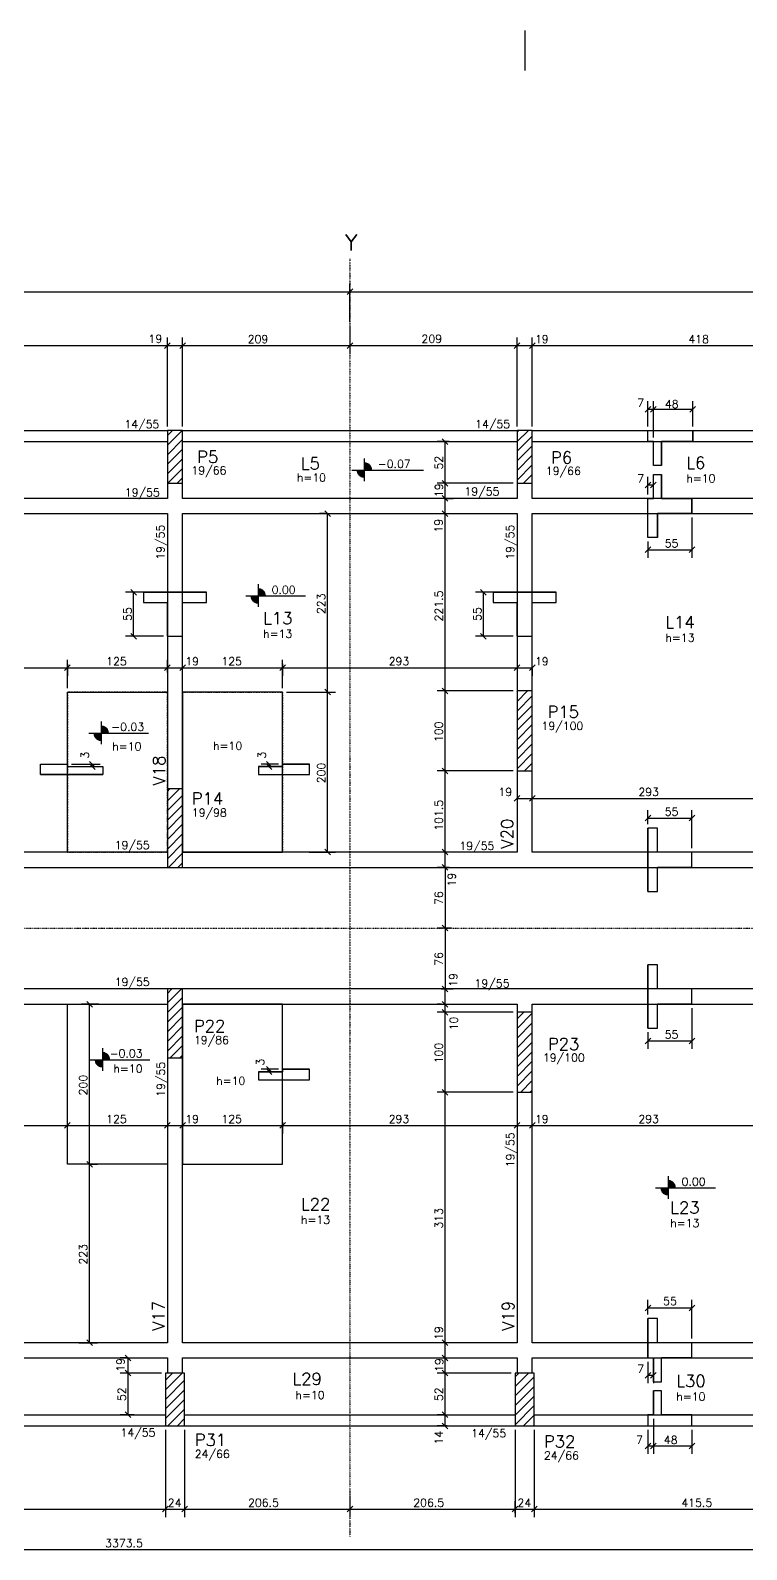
# Model space of a CAD drawing. Extents: x 1383 to 5399, y 2075 to 3983.
# Drawn here: x 3234 to 4129, y 2085 to 3983 of the extents above; entities that cross this region are included whole.
import ezdxf

# ---------------------------------------------------------------- set-up
doc = ezdxf.new("R2010")
doc.units = 0
doc.header["$MEASUREMENT"] = 0
doc.linetypes.add('ESTILO_TQS_0004', pattern=[2, 0.5, -0.4, 0.1, -0.4, 0.1, -0.5])
for name, color, linetype in [('2', 2, 'CONTINUOUS'), ('3', 3, 'CONTINUOUS'), ('4', 4, 'CONTINUOUS'), ('6', 6, 'CONTINUOUS'), ('7', 7, 'CONTINUOUS'), ('8', 8, 'CONTINUOUS'), ('9', 9, 'CONTINUOUS')]:
    doc.layers.add(name, color=color, linetype=linetype)
doc.styles.get("Standard").update_dxf_attribs({"font": 'ROMANS.SHX'})

msp = doc.modelspace()

# ---------------------------------------------------------------- linework, layer by layer
at = {"layer": '2', "linetype": 'Continuous'}
for p, q in [((3629.240966, 3653.006525), (3636.312034, 3660.077593)), ((3629.240966, 3653.006525), (3636.312034, 3660.077593)), ((3401.240966, 3585.746104), (3408.312034, 3592.817172)), ((3401.240966, 3585.746104), (3408.312034, 3592.817172)), ((3420.240966, 3585.746104), (3427.312034, 3592.817172)), ((3420.240966, 3585.746104), (3427.312034, 3592.817172)), ((3629.240966, 3585.746104), (3636.312034, 3592.817172)), ((3629.240966, 3585.746104), (3636.312034, 3592.817172)), ((3838.240966, 3585.746104), (3845.312034, 3592.817172)), ((3838.240966, 3585.746104), (3845.312034, 3592.817172)), ((3857.240966, 3585.746104), (3864.312034, 3592.817172)), ((3857.240966, 3585.746104), (3864.312034, 3592.817172)), ((4001.656317, 3506.056619), (4008.727385, 3513.127687)), ((4008.656317, 3506.056619), (4015.727385, 3513.127687)), ((4008.656317, 3506.056619), (4015.727385, 3513.127687)), ((4008.656317, 3506.056619), (4015.727385, 3513.127687)), ((4057.656317, 3506.056619), (4064.727385, 3513.127687)), ((3755.423839, 3465.650966), (3748.352771, 3472.722034)), ((3755.423839, 3413.650966), (3748.352771, 3420.722034)), ((3755.423839, 3413.650966), (3748.352771, 3420.722034)), ((4001.656317, 3411.638905), (4008.727385, 3418.709973)), ((4008.656317, 3411.638905), (4015.727385, 3418.709973)), ((3755.423839, 3394.650966), (3748.352771, 3401.722034)), ((3755.423839, 3394.650966), (3748.352771, 3401.722034)), ((3608.558255, 3375.650966), (3601.487187, 3382.722034)), ((3755.423839, 3375.650966), (3748.352771, 3382.722034)), ((3755.423839, 3375.650966), (3748.352771, 3382.722034)), ((4001.656317, 3330.535345), (4008.727385, 3337.606412)), ((4056.656317, 3330.535345), (4063.727385, 3337.606412)), ((3366.134486, 3277.414421), (3359.063419, 3284.485489)), ((3803.134486, 3277.414421), (3796.063419, 3284.485489)), ((3366.134486, 3222.414421), (3359.063419, 3229.485489)), ((3803.134486, 3222.414421), (3796.063419, 3229.485489)), ((3276.240966, 3183.093068), (3283.312034, 3190.164136)), ((3276.240966, 3183.093068), (3283.312034, 3190.164136)), ((3401.240966, 3183.093068), (3408.312034, 3190.164136)), ((3401.240966, 3183.093068), (3408.312034, 3190.164136)), ((3420.240966, 3183.093068), (3427.312034, 3190.164136)), ((3420.240966, 3183.093068), (3427.312034, 3190.164136)), ((3545.240966, 3183.093068), (3552.312034, 3190.164136)), ((3545.240966, 3183.093068), (3552.312034, 3190.164136)), ((3838.240966, 3183.093068), (3845.312034, 3190.164136)), ((3838.240966, 3183.093068), (3845.312034, 3190.164136)), ((3857.240966, 3183.093068), (3864.312034, 3190.164136)), ((3608.558255, 3152.650966), (3601.487187, 3159.722034)), ((3608.558255, 3152.650966), (3601.487187, 3159.722034)), ((3755.423839, 3154.150966), (3748.352771, 3161.222034)), ((3755.423839, 3154.150966), (3748.352771, 3161.222034)), ((3307.408172, 3069.537915), (3314.47924, 3062.466848)), ((3307.408172, 3066.537915), (3314.47924, 3059.466848)), ((3528.428968, 3069.537915), (3535.500036, 3062.466848)), ((3528.428968, 3066.537915), (3535.500036, 3059.466848)), ((3755.423839, 3054.150966), (3748.352771, 3061.222034)), ((3755.423839, 3054.150966), (3748.352771, 3061.222034)), ((3838.240966, 3019.806557), (3845.312034, 3026.877624)), ((3857.240966, 3019.806557), (3864.312034, 3026.877624)), ((3857.240966, 3019.806557), (3864.312034, 3026.877624)), ((4001.656317, 2995.185182), (4008.727385, 3002.25625)), ((4056.656317, 2995.185182), (4063.727385, 3002.25625)), ((3608.558255, 2952.650966), (3601.487187, 2959.722034)), ((3755.423839, 2952.650966), (3748.352771, 2959.722034)), ((3755.423839, 2952.650966), (3748.352771, 2959.722034)), ((3755.423839, 2933.650966), (3748.352771, 2940.722034)), ((3755.423839, 2933.650966), (3748.352771, 2940.722034)), ((3748.352771, 2940.722034), (3755.423839, 2933.650966)), ((3748.352771, 2864.722034), (3755.423839, 2857.650966)), ((3748.352771, 2864.722034), (3755.423839, 2857.650966)), ((3755.423839, 2781.650966), (3748.352771, 2788.722034)), ((3755.423839, 2781.650966), (3748.352771, 2788.722034)), ((3748.352771, 2788.722034), (3755.423839, 2781.650966)), ((3311.080379, 2762.650966), (3304.009312, 2769.722034)), ((3755.423839, 2762.650966), (3748.352771, 2769.722034)), ((3755.423839, 2762.650966), (3748.352771, 2769.722034)), ((3755.423839, 2752.650966), (3748.352771, 2759.722034)), ((3755.423839, 2752.650966), (3748.352771, 2759.722034)), ((4001.656317, 2716.710104), (4008.727385, 2723.781172)), ((4056.656317, 2716.710104), (4063.727385, 2723.781172)), ((3528.428968, 2688.330735), (3535.500036, 2681.259667)), ((3528.428968, 2685.330735), (3535.500036, 2678.259667)), ((3755.423839, 2652.650966), (3748.352771, 2659.722034)), ((3755.423839, 2652.650966), (3748.352771, 2659.722034)), ((3276.240966, 2611.10755), (3283.312034, 2618.178618)), ((3276.240966, 2611.10755), (3283.312034, 2618.178618)), ((3401.240966, 2611.10755), (3408.312034, 2618.178618)), ((3401.240966, 2611.10755), (3408.312034, 2618.178618)), ((3401.240966, 2611.10755), (3408.312034, 2618.178618)), ((3420.240966, 2611.10755), (3427.312034, 2618.178618)), ((3420.240966, 2611.10755), (3427.312034, 2618.178618)), ((3420.240966, 2611.10755), (3427.312034, 2618.178618)), ((3545.240966, 2611.10755), (3552.312034, 2618.178618)), ((3545.240966, 2611.10755), (3552.312034, 2618.178618)), ((3838.240966, 2611.10755), (3845.312034, 2618.178618)), ((3838.240966, 2611.10755), (3845.312034, 2618.178618)), ((3838.240966, 2611.10755), (3845.312034, 2618.178618)), ((3857.240966, 2611.10755), (3864.312034, 2618.178618)), ((3857.240966, 2611.10755), (3864.312034, 2618.178618)), ((3857.240966, 2611.10755), (3864.312034, 2618.178618)), ((3311.080379, 2562.650966), (3304.009312, 2569.722034)), ((3311.080379, 2562.650966), (3304.009312, 2569.722034)), ((4001.656317, 2383.150481), (4008.727385, 2390.221549)), ((4056.656317, 2383.150481), (4063.727385, 2390.221549)), ((3311.080379, 2339.650966), (3304.009312, 2346.722034)), ((3755.423839, 2339.650966), (3748.352771, 2346.722034)), ((3755.423839, 2339.650966), (3748.352771, 2346.722034)), ((3359.267784, 2320.650966), (3352.196716, 2327.722034)), ((3755.423839, 2320.650966), (3748.352771, 2327.722034)), ((3755.423839, 2320.650966), (3748.352771, 2327.722034)), ((3359.267784, 2301.650966), (3352.196716, 2308.722034)), ((3359.267784, 2301.650966), (3352.196716, 2308.722034)), ((3755.423839, 2301.650966), (3748.352771, 2308.722034)), ((3755.423839, 2301.650966), (3748.352771, 2308.722034)), ((4001.656317, 2298.857346), (4008.727385, 2305.928414)), ((4008.656317, 2298.857346), (4015.727385, 2305.928414)), ((3359.267784, 2249.650966), (3352.196716, 2256.722034)), ((3755.423839, 2249.650966), (3748.352771, 2256.722034)), ((3755.423839, 2249.650966), (3748.352771, 2256.722034)), ((3755.423839, 2235.650966), (3748.352771, 2242.722034)), ((4001.656317, 2210.655742), (4008.727385, 2217.72681)), ((4008.656317, 2210.655742), (4015.727385, 2217.72681)), ((4008.656317, 2210.655742), (4015.727385, 2217.72681)), ((4056.656317, 2210.655742), (4063.727385, 2217.72681)), ((3398.740966, 2131.599585), (3405.812034, 2138.670652)), ((3398.740966, 2131.599585), (3405.812034, 2138.670652)), ((3422.740966, 2131.599585), (3429.812034, 2138.670652)), ((3629.240966, 2131.599585), (3636.312034, 2138.670652)), ((3629.240966, 2131.599585), (3636.312034, 2138.670652)), ((3835.740966, 2131.599585), (3842.812034, 2138.670652)), ((3859.740966, 2131.599585), (3866.812034, 2138.670652)), ((3859.740966, 2131.599585), (3866.812034, 2138.670652))]:
    msp.add_line(p, q, dxfattribs=at)
at = {"layer": '3', "linetype": 'Continuous'}
for p, q in [((3851.507723, 3983.090475), (3851.507723, 3933.090975)), ((2986.7765, 3483.1865), (3404.7765, 3483.1865)), ((3404.7765, 3464.880576), (3423.082424, 3483.1865)), ((3404.7765, 3476.901392), (3411.061608, 3483.1865)), ((3423.7765, 3483.1865), (3841.7765, 3483.1865)), ((3841.7765, 3469.131226), (3855.831774, 3483.1865)), ((3841.7765, 3481.152042), (3843.810958, 3483.1865)), ((3841.7765, 3457.110411), (3860.7765, 3476.110411)), ((3860.7765, 3483.1865), (4278.7765, 3483.1865)), ((2986.7765, 3469.1865), (3404.7765, 3469.1865)), ((3404.7765, 3452.859761), (3423.7765, 3471.859761)), ((3404.7765, 3440.838946), (3423.7765, 3459.838946)), ((3423.7765, 3469.1865), (3841.7765, 3469.1865)), ((3841.7765, 3445.089596), (3860.7765, 3464.089596)), ((3860.7765, 3469.1865), (4278.7765, 3469.1865)), ((3404.7765, 3428.818131), (3423.7765, 3447.818131)), ((3650.880791, 3448.16849), (3650.880791, 3419.959522)), ((3650.880791, 3443.064106), (3650.880791, 3424.314106)), ((3650.880791, 3442.608595), (3653.767635, 3442.608595)), ((3650.880791, 3442.013959), (3655.192138, 3442.013959)), ((3650.880791, 3441.419322), (3656.184985, 3441.419322)), ((3650.880791, 3440.824676), (3656.961431, 3440.824676)), ((3650.880791, 3440.230084), (3657.596935, 3440.230084)), ((3650.880791, 3439.635447), (3658.128692, 3439.635447)), ((3650.880791, 3439.040801), (3658.578195, 3439.040801)), ((3650.880791, 3438.446165), (3658.959211, 3438.446165)), ((3650.880791, 3437.851528), (3659.281077, 3437.851528)), ((3650.880791, 3437.256891), (3659.55037, 3437.256891)), ((3650.880791, 3436.662254), (3659.771849, 3436.662254)), ((3841.7765, 3433.06878), (3860.7765, 3452.06878)), ((3841.7765, 3421.047965), (3860.7765, 3440.047965)), ((3405.165685, 3417.1865), (3423.7765, 3435.797315)), ((3417.1865, 3417.1865), (3423.7765, 3423.7765)), ((3635.23723, 3433.689106), (3724.845706, 3433.689106)), ((3650.880756, 3433.094505), (3641.505756, 3433.094505)), ((3641.505791, 3433.689106), (3660.255791, 3433.689106)), ((3650.880756, 3432.499868), (3641.581501, 3432.499868)), ((3650.880756, 3431.905231), (3641.677024, 3431.905231)), ((3650.880756, 3431.310595), (3641.812493, 3431.310595)), ((3650.880756, 3430.715994), (3641.989698, 3430.715994)), ((3650.880756, 3430.121321), (3642.211176, 3430.121321)), ((3650.880756, 3429.52672), (3642.48047, 3429.52672)), ((3650.880756, 3428.932083), (3642.802335, 3428.932083)), ((3650.880756, 3428.337446), (3643.183352, 3428.337446)), ((3650.880756, 3427.74281), (3643.63289, 3427.74281)), ((3650.880756, 3427.148209), (3644.164611, 3427.148209)), ((3650.880756, 3426.553527), (3644.800116, 3426.553527)), ((3650.880756, 3425.958926), (3645.576562, 3425.958926)), ((3650.880756, 3425.364289), (3646.569409, 3425.364289)), ((3650.880756, 3424.769652), (3647.993948, 3424.769652)), ((3650.880791, 3436.067653), (3659.949054, 3436.067653)), ((3650.880791, 3435.473016), (3660.084488, 3435.473016)), ((3650.880791, 3434.87838), (3660.180046, 3434.87838)), ((3650.880791, 3434.283743), (3660.255791, 3434.283743)), ((3849.93585, 3417.1865), (3860.7765, 3428.02715)), ((3518.256212, 3290.855637), (3518.256212, 3262.646669)), ((3518.256212, 3285.751253), (3518.256212, 3267.001253)), ((3518.256212, 3285.295743), (3521.143055, 3285.295743)), ((3518.256212, 3284.701106), (3522.567559, 3284.701106)), ((3502.61265, 3276.376253), (3577.383971, 3276.376253)), ((3518.256176, 3275.781652), (3508.881176, 3275.781652)), ((3508.881212, 3276.376253), (3527.631212, 3276.376253)), ((3518.256176, 3275.187015), (3508.956922, 3275.187015)), ((3518.256176, 3274.592379), (3509.052444, 3274.592379)), ((3518.256176, 3273.997742), (3509.187913, 3273.997742)), ((3518.256176, 3273.403141), (3509.365118, 3273.403141)), ((3518.256176, 3272.808468), (3509.586597, 3272.808468)), ((3518.256176, 3272.213867), (3509.855891, 3272.213867)), ((3518.256176, 3271.61923), (3510.177756, 3271.61923)), ((3518.256176, 3271.024594), (3510.558773, 3271.024594)), ((3518.256176, 3270.429957), (3511.008311, 3270.429957)), ((3518.256176, 3269.835356), (3511.540032, 3269.835356)), ((3518.256176, 3269.240674), (3512.175537, 3269.240674)), ((3518.256176, 3268.646073), (3512.951983, 3268.646073)), ((3518.256176, 3268.051436), (3513.944829, 3268.051436)), ((3518.256176, 3267.4568), (3515.369368, 3267.4568)), ((3518.256212, 3284.106469), (3523.560405, 3284.106469)), ((3518.256212, 3283.511823), (3524.336851, 3283.511823)), ((3518.256212, 3282.917231), (3524.972356, 3282.917231)), ((3518.256212, 3282.322594), (3525.504113, 3282.322594)), ((3518.256212, 3281.727949), (3525.953615, 3281.727949)), ((3518.256212, 3281.133312), (3526.334632, 3281.133312)), ((3518.256212, 3280.538675), (3526.656497, 3280.538675)), ((3518.256212, 3279.944038), (3526.925791, 3279.944038)), ((3518.256212, 3279.349401), (3527.14727, 3279.349401)), ((3518.256212, 3278.7548), (3527.324474, 3278.7548)), ((3518.256212, 3278.160164), (3527.459908, 3278.160164)), ((3518.256212, 3277.565527), (3527.555466, 3277.565527)), ((3518.256212, 3276.97089), (3527.631212, 3276.97089)), ((3841.7765, 3144.569214), (3854.893786, 3157.6865)), ((3841.7765, 3156.590029), (3842.872971, 3157.6865)), ((3841.7765, 3132.548398), (3860.7765, 3151.548398)), ((3841.7765, 3120.527583), (3860.7765, 3139.527583)), ((3322.081, 3119.295481), (3322.081, 3091.086513)), ((3322.081, 3114.191097), (3322.081, 3095.441097)), ((3322.081, 3113.735587), (3324.967844, 3113.735587)), ((3841.7765, 3108.506768), (3860.7765, 3127.506768)), ((3841.7765, 3096.485953), (3860.7765, 3115.485953)), ((3306.437439, 3104.816097), (3381.20876, 3104.816097)), ((3322.080965, 3104.221496), (3312.705965, 3104.221496)), ((3312.706, 3104.816097), (3331.456, 3104.816097)), ((3322.080965, 3103.62686), (3312.78171, 3103.62686)), ((3322.080965, 3103.032223), (3312.877233, 3103.032223)), ((3322.080965, 3102.437586), (3313.012702, 3102.437586)), ((3322.080965, 3101.842985), (3313.189907, 3101.842985)), ((3322.080965, 3101.248312), (3313.411386, 3101.248312)), ((3322.080965, 3100.653711), (3313.680679, 3100.653711)), ((3322.080965, 3100.059075), (3314.002544, 3100.059075)), ((3322.080965, 3099.464438), (3314.383561, 3099.464438)), ((3322.080965, 3098.869801), (3314.833099, 3098.869801)), ((3322.080965, 3098.2752), (3315.36482, 3098.2752)), ((3322.080965, 3097.680518), (3316.000325, 3097.680518)), ((3322.080965, 3097.085917), (3316.776771, 3097.085917)), ((3322.080965, 3096.491281), (3317.769618, 3096.491281)), ((3322.080965, 3095.896644), (3319.194157, 3095.896644)), ((3322.081, 3113.14095), (3326.392347, 3113.14095)), ((3322.081, 3112.546313), (3327.385194, 3112.546313)), ((3322.081, 3111.951667), (3328.16164, 3111.951667)), ((3322.081, 3111.357075), (3328.797144, 3111.357075)), ((3322.081, 3110.762439), (3329.328901, 3110.762439)), ((3322.081, 3110.167793), (3329.778404, 3110.167793)), ((3322.081, 3109.573156), (3330.15942, 3109.573156)), ((3322.081, 3108.978519), (3330.481286, 3108.978519)), ((3322.081, 3108.383882), (3330.750579, 3108.383882)), ((3322.081, 3107.789246), (3330.972058, 3107.789246)), ((3322.081, 3107.194645), (3331.149263, 3107.194645)), ((3322.081, 3106.600008), (3331.284697, 3106.600008)), ((3322.081, 3106.005371), (3331.380255, 3106.005371)), ((3322.081, 3105.410734), (3331.456, 3105.410734)), ((3841.7765, 3084.465137), (3860.7765, 3103.465137)), ((3841.7765, 3072.444322), (3860.7765, 3091.444322)), ((3841.7765, 3060.423507), (3860.7765, 3079.423507)), ((3851.060308, 3057.6865), (3860.7765, 3067.402692)), ((3404.7765, 3020.110411), (3419.852589, 3035.1865)), ((3404.7765, 3032.131226), (3407.831774, 3035.1865)), ((3404.7765, 3008.089596), (3423.7765, 3027.089596)), ((3404.7765, 2996.06878), (3423.7765, 3015.06878)), ((3404.7765, 2984.047965), (3423.7765, 3003.047965)), ((3404.7765, 2972.02715), (3423.7765, 2991.02715)), ((3404.7765, 2960.006335), (3423.7765, 2979.006335)), ((3404.7765, 2947.985519), (3423.7765, 2966.985519)), ((3405.998296, 2937.1865), (3423.7765, 2954.964704)), ((3418.019111, 2937.1865), (3423.7765, 2942.943889)), ((3404.7765, 2767.67329), (3422.28971, 2785.1865)), ((3404.7765, 2779.694105), (3410.268895, 2785.1865)), ((3404.7765, 2755.652475), (3423.7765, 2774.652475)), ((3404.7765, 2743.63166), (3423.7765, 2762.63166)), ((3841.7765, 2747.88231), (3850.08069, 2756.1865)), ((3841.7765, 2735.861494), (3860.7765, 2754.861494)), ((3404.7765, 2731.610844), (3423.7765, 2750.610844)), ((3404.7765, 2719.590029), (3423.7765, 2738.590029)), ((3841.7765, 2723.840679), (3860.7765, 2742.840679)), ((3404.7765, 2707.569214), (3423.7765, 2726.569214)), ((3841.7765, 2711.819864), (3860.7765, 2730.819864)), ((3841.7765, 2699.799048), (3860.7765, 2718.799048)), ((3307.896357, 2696.800216), (3382.667678, 2696.800216)), ((3323.539883, 2696.205615), (3314.164883, 2696.205615)), ((3314.164919, 2696.800216), (3332.914919, 2696.800216)), ((3323.539919, 2711.2796), (3323.539919, 2683.070632)), ((3323.539919, 2706.175216), (3323.539919, 2687.425216)), ((3323.539919, 2705.719706), (3326.426763, 2705.719706)), ((3323.539919, 2705.125069), (3327.851266, 2705.125069)), ((3323.539919, 2704.530432), (3328.844112, 2704.530432)), ((3323.539919, 2703.935786), (3329.620558, 2703.935786)), ((3323.539919, 2703.341194), (3330.256063, 2703.341194)), ((3323.539919, 2702.746557), (3330.78782, 2702.746557)), ((3323.539919, 2702.151912), (3331.237322, 2702.151912)), ((3323.539919, 2701.557275), (3331.618339, 2701.557275)), ((3323.539919, 2700.962638), (3331.940204, 2700.962638)), ((3323.539919, 2700.368001), (3332.209498, 2700.368001)), ((3323.539919, 2699.773364), (3332.430977, 2699.773364)), ((3323.539919, 2699.178763), (3332.608181, 2699.178763)), ((3323.539919, 2698.584127), (3332.743615, 2698.584127)), ((3323.539919, 2697.98949), (3332.839173, 2697.98949)), ((3323.539919, 2697.394853), (3332.914919, 2697.394853)), ((3408.414602, 2699.1865), (3423.7765, 2714.548398)), ((3420.435417, 2699.1865), (3423.7765, 2702.527583)), ((3841.7765, 2687.778233), (3860.7765, 2706.778233)), ((3323.539883, 2695.610978), (3314.240629, 2695.610978)), ((3323.539883, 2695.016342), (3314.336151, 2695.016342)), ((3323.539883, 2694.421705), (3314.471621, 2694.421705)), ((3323.539883, 2693.827104), (3314.648825, 2693.827104)), ((3323.539883, 2693.232431), (3314.870304, 2693.232431)), ((3323.539883, 2692.63783), (3315.139598, 2692.63783)), ((3323.539883, 2692.043193), (3315.461463, 2692.043193)), ((3323.539883, 2691.448557), (3315.84248, 2691.448557)), ((3323.539883, 2690.85392), (3316.292018, 2690.85392)), ((3323.539883, 2690.259319), (3316.823739, 2690.259319)), ((3323.539883, 2689.664637), (3317.459244, 2689.664637)), ((3323.539883, 2689.070036), (3318.23569, 2689.070036)), ((3323.539883, 2688.475399), (3319.228536, 2688.475399)), ((3323.539883, 2687.880763), (3320.653075, 2687.880763)), ((3841.7765, 2675.757418), (3860.7765, 2694.757418)), ((3841.7765, 2663.736603), (3860.7765, 2682.736603)), ((3846.247213, 2656.1865), (3860.7765, 2670.715787)), ((3858.268028, 2656.1865), (3860.7765, 2658.694972)), ((4030.55022, 2551.206168), (4030.55022, 2522.997201)), ((4030.55022, 2546.101784), (4030.55022, 2527.351784)), ((4030.55022, 2545.646274), (4033.437063, 2545.646274)), ((4030.55022, 2545.051637), (4034.861567, 2545.051637)), ((4030.55022, 2544.457), (4035.854413, 2544.457)), ((4014.906658, 2536.726784), (4089.677979, 2536.726784)), ((4030.550184, 2536.132183), (4021.175184, 2536.132183)), ((4021.17522, 2536.726784), (4039.92522, 2536.726784)), ((4030.550184, 2535.537547), (4021.250929, 2535.537547)), ((4030.550184, 2534.94291), (4021.346452, 2534.94291)), ((4030.550184, 2534.348273), (4021.481921, 2534.348273)), ((4030.550184, 2533.753672), (4021.659126, 2533.753672)), ((4030.550184, 2533.158999), (4021.880605, 2533.158999)), ((4030.550184, 2532.564398), (4022.149899, 2532.564398)), ((4030.550184, 2531.969762), (4022.471764, 2531.969762)), ((4030.550184, 2531.375125), (4022.85278, 2531.375125)), ((4030.550184, 2530.780488), (4023.302319, 2530.780488)), ((4030.550184, 2530.185887), (4023.83404, 2530.185887)), ((4030.550184, 2529.591205), (4024.469544, 2529.591205)), ((4030.550184, 2528.996604), (4025.24599, 2528.996604)), ((4030.550184, 2528.401968), (4026.238837, 2528.401968)), ((4030.550184, 2527.807331), (4027.663376, 2527.807331)), ((4030.55022, 2543.862355), (4036.630859, 2543.862355)), ((4030.55022, 2543.267762), (4037.266364, 2543.267762)), ((4030.55022, 2542.673126), (4037.798121, 2542.673126)), ((4030.55022, 2542.07848), (4038.247623, 2542.07848)), ((4030.55022, 2541.483843), (4038.62864, 2541.483843)), ((4030.55022, 2540.889206), (4038.950505, 2540.889206)), ((4030.55022, 2540.29457), (4039.219799, 2540.29457)), ((4030.55022, 2539.699933), (4039.441278, 2539.699933)), ((4030.55022, 2539.105332), (4039.618482, 2539.105332)), ((4030.55022, 2538.510695), (4039.753916, 2538.510695)), ((4030.55022, 2537.916058), (4039.849474, 2537.916058)), ((4030.55022, 2537.321421), (4039.92522, 2537.321421)), ((3402.2765, 2284.340679), (3423.122321, 2305.1865)), ((3402.2765, 2296.361494), (3411.101506, 2305.1865)), ((3839.2765, 2288.591329), (3855.871671, 2305.1865)), ((3839.2765, 2300.612144), (3843.850856, 2305.1865)), ((3839.2765, 2276.570514), (3863.2765, 2300.570514)), ((3402.2765, 2272.319864), (3426.2765, 2296.319864)), ((3402.2765, 2260.299048), (3426.2765, 2284.299048)), ((3839.2765, 2264.549698), (3863.2765, 2288.549698)), ((3402.2765, 2248.278233), (3426.2765, 2272.278233)), ((3405.205582, 2239.1865), (3426.2765, 2260.257418)), ((3839.2765, 2252.528883), (3863.2765, 2276.528883)), ((3839.2765, 2240.508068), (3863.2765, 2264.508068)), ((2989.2765, 2253.1865), (3402.2765, 2253.1865)), ((3417.226397, 2239.1865), (3426.2765, 2248.236603)), ((3426.2765, 2253.1865), (3839.2765, 2253.1865)), ((3849.975748, 2239.1865), (3863.2765, 2252.487252)), ((3861.996563, 2239.1865), (3863.2765, 2240.466437)), ((3863.2765, 2253.1865), (4278.7765, 2253.1865)), ((2989.2765, 2239.1865), (3402.2765, 2239.1865)), ((3426.2765, 2239.1865), (3839.2765, 2239.1865)), ((3863.2765, 2239.1865), (4278.7765, 2239.1865))]:
    msp.add_line(p, q, dxfattribs=at)
for points in [[(3404.7765, 3417.1865), (3404.7765, 3398.1865)], [(3423.7765, 3398.1865), (3423.7765, 3417.1865)], [(3841.7765, 3417.1865), (3841.7765, 3398.1865)], [(3860.7765, 3398.1865), (3860.7765, 3417.1865)], [(3404.7765, 3398.1865), (2986.7765, 3398.1865)], [(3841.7765, 3398.1865), (3423.7765, 3398.1865)], [(4278.7765, 3398.1865), (3860.7765, 3398.1865)], [(2986.7765, 3379.1865), (3404.7765, 3379.1865)], [(3404.7765, 3379.1865), (3404.7765, 3035.1865)], [(3423.7765, 3379.1865), (3841.7765, 3379.1865)], [(3423.7765, 3035.1865), (3423.7765, 3379.1865)], [(3841.7765, 3379.1865), (3841.7765, 3157.6865)], [(3860.7765, 3379.1865), (4278.7765, 3379.1865)], [(3860.7765, 3157.6865), (3860.7765, 3379.1865)], [(3841.7765, 3057.6865), (3841.7765, 2956.1865)], [(3860.7765, 2956.1865), (3860.7765, 3057.6865)], [(3404.7765, 2956.1865), (2986.7765, 2956.1865)], [(3841.7765, 2956.1865), (3423.7765, 2956.1865)], [(4278.7765, 2956.1865), (3860.7765, 2956.1865)], [(2986.7765, 2937.1865), (3404.7765, 2937.1865)], [(3423.7765, 2937.1865), (3851.2765, 2937.1865)], [(3851.2765, 2937.1865), (4288.2765, 2937.1865)], [(3404.7765, 2785.1865), (2986.7765, 2785.1865)], [(3851.2765, 2785.1865), (3423.7765, 2785.1865)], [(4297.7765, 2785.1865), (3851.2765, 2785.1865)], [(2986.7765, 2766.1865), (3404.7765, 2766.1865)], [(3423.7765, 2766.1865), (3841.7765, 2766.1865)], [(3841.7765, 2766.1865), (3841.7765, 2756.1865)], [(3860.7765, 2766.1865), (4278.7765, 2766.1865)], [(3860.7765, 2756.1865), (3860.7765, 2766.1865)], [(3404.7765, 2699.1865), (3404.7765, 2343.1865)], [(3423.7765, 2343.1865), (3423.7765, 2699.1865)], [(3841.7765, 2656.1865), (3841.7765, 2343.1865)], [(3860.7765, 2343.1865), (3860.7765, 2656.1865)], [(3404.7765, 2343.1865), (2986.7765, 2343.1865)], [(3841.7765, 2343.1865), (3423.7765, 2343.1865)], [(4278.7765, 2343.1865), (3860.7765, 2343.1865)], [(2986.7765, 2324.1865), (3404.7765, 2324.1865)], [(3404.7765, 2324.1865), (3404.7765, 2305.1865)], [(3423.7765, 2324.1865), (3841.7765, 2324.1865)], [(3423.7765, 2305.1865), (3423.7765, 2324.1865)], [(3841.7765, 2324.1865), (3841.7765, 2305.1865)], [(3860.7765, 2324.1865), (4278.7765, 2324.1865)], [(3860.7765, 2305.1865), (3860.7765, 2324.1865)]]:
    msp.add_lwpolyline(points, dxfattribs=at)
at = {"layer": '3', "linetype": 'ESTILO_TQS_0004'}
for points in [[(3404.7765, 3156.1865), (3279.7765, 3156.1865), (3279.7765, 2956.1865), (3404.7765, 2956.1865), (3404.7765, 3156.1865)], [(3423.7765, 3156.1865), (3548.7765, 3156.1865), (3548.7765, 2956.1865), (3423.7765, 2956.1865), (3423.7765, 3156.1865)], [(3279.7765, 2766.1865), (3404.7765, 2766.1865), (3404.7765, 2566.1865), (3279.7765, 2566.1865), (3279.7765, 2766.1865)], [(3423.7765, 2566.1865), (3548.7765, 2566.1865), (3548.7765, 2766.1865), (3423.7765, 2766.1865), (3423.7765, 2566.1865)]]:
    msp.add_lwpolyline(points, dxfattribs=at)
at = {"layer": '6', "linetype": 'Continuous'}
for p, q in [((4005.191851, 3469.1865), (4005.191851, 3483.1865)), ((4005.191851, 3483.1865), (4061.191851, 3483.1865)), ((4061.191851, 3469.1865), (4061.191851, 3483.1865)), ((4005.191851, 3469.1865), (4012.191851, 3469.1865)), ((4012.191851, 3439.1865), (4012.191851, 3469.1865)), ((4022.191851, 3439.1865), (4022.191851, 3469.1865)), ((4022.191851, 3469.1865), (4061.191851, 3469.1865)), ((4012.191851, 3398.1865), (4012.191851, 3428.1865)), ((4022.191851, 3398.1865), (4022.191851, 3428.1865)), ((4005.191851, 3379.1865), (4005.191851, 3398.1865)), ((4005.191851, 3398.1865), (4012.191851, 3398.1865)), ((4022.191851, 3398.1865), (4060.191851, 3398.1865)), ((4060.191851, 3379.1865), (4060.191851, 3398.1865)), ((4005.191851, 3349.1865), (4005.191851, 3379.1865)), ((4017.191851, 3349.1865), (4017.191851, 3379.1865)), ((4017.191851, 3379.1865), (4060.191851, 3379.1865)), ((3374.7765, 3280.949955), (3404.7765, 3280.949955)), ((3374.7765, 3267.949955), (3404.7765, 3267.949955)), ((3404.7765, 3280.949955), (3423.7765, 3280.949955)), ((3404.7765, 3225.949955), (3404.7765, 3267.949955)), ((3423.7765, 3280.949955), (3453.7765, 3280.949955)), ((3423.7765, 3225.949955), (3423.7765, 3267.949955)), ((3423.7765, 3267.949955), (3453.7765, 3267.949955)), ((3811.7765, 3280.949955), (3841.7765, 3280.949955)), ((3811.7765, 3267.949955), (3841.7765, 3267.949955)), ((3841.7765, 3280.949955), (3860.7765, 3280.949955)), ((3841.7765, 3225.949955), (3841.7765, 3267.949955)), ((3860.7765, 3280.949955), (3890.7765, 3280.949955)), ((3860.7765, 3225.949955), (3860.7765, 3267.949955)), ((3860.7765, 3267.949955), (3890.7765, 3267.949955)), ((3404.7765, 3225.949955), (3423.7765, 3225.949955)), ((3841.7765, 3225.949955), (3860.7765, 3225.949955)), ((3246.245043, 3066.002381), (3279.7765, 3066.002381)), ((3279.7765, 3063.002381), (3279.7765, 3066.002381)), ((3279.7765, 3063.002381), (3324.131708, 3063.002381)), ((3518.7765, 3063.002381), (3548.7765, 3063.002381)), ((3548.7765, 3066.002381), (3582.307957, 3066.002381)), ((3548.7765, 3063.002381), (3548.7765, 3066.002381)), ((3246.245043, 3053.002381), (3324.131708, 3053.002381)), ((3518.7765, 3053.002381), (3582.307957, 3053.002381)), ((4005.191851, 2956.1865), (4005.191851, 2986.1865)), ((4017.191851, 2956.1865), (4017.191851, 2986.1865)), ((4005.191851, 2937.1865), (4005.191851, 2956.1865)), ((4060.191851, 2956.1865), (4017.191851, 2956.1865)), ((4060.191851, 2937.1865), (4060.191851, 2956.1865)), ((4005.191851, 2907.1865), (4005.191851, 2937.1865)), ((4017.191851, 2907.1865), (4017.191851, 2937.1865)), ((4060.191851, 2937.1865), (4017.191851, 2937.1865)), ((4005.191851, 2785.1865), (4005.191851, 2815.1865)), ((4017.191851, 2785.1865), (4017.191851, 2815.1865)), ((4005.191851, 2766.1865), (4005.191851, 2785.1865)), ((4060.191851, 2785.1865), (4017.191851, 2785.1865)), ((4060.191851, 2766.1865), (4060.191851, 2785.1865)), ((4005.191851, 2736.1865), (4005.191851, 2766.1865)), ((4017.191851, 2736.1865), (4017.191851, 2766.1865)), ((4060.191851, 2766.1865), (4017.191851, 2766.1865)), ((3518.7765, 2681.795201), (3548.7765, 2681.795201)), ((3548.7765, 2684.795201), (3582.307957, 2684.795201)), ((3548.7765, 2681.795201), (3548.7765, 2684.795201)), ((3518.7765, 2671.795201), (3582.307957, 2671.795201)), ((4005.191851, 2343.1865), (4005.191851, 2373.1865)), ((4017.191851, 2343.1865), (4017.191851, 2373.1865)), ((4005.191851, 2324.1865), (4005.191851, 2343.1865)), ((4060.191851, 2343.1865), (4017.191851, 2343.1865)), ((4060.191851, 2324.1865), (4060.191851, 2343.1865)), ((4005.191851, 2324.1865), (4012.191851, 2324.1865)), ((4012.191851, 2294.1865), (4012.191851, 2324.1865)), ((4022.191851, 2294.1865), (4022.191851, 2324.1865)), ((4060.191851, 2324.1865), (4022.191851, 2324.1865)), ((4012.191851, 2253.1865), (4012.191851, 2283.1865)), ((4022.191851, 2253.1865), (4022.191851, 2283.1865)), ((4012.191851, 2253.1865), (4005.191851, 2253.1865)), ((4005.191851, 2253.1865), (4005.191851, 2239.1865)), ((4060.191851, 2253.1865), (4022.191851, 2253.1865)), ((4060.191851, 2239.1865), (4060.191851, 2253.1865)), ((4005.191851, 2239.1865), (4060.191851, 2239.1865))]:
    msp.add_line(p, q, dxfattribs=at)
at = {"layer": '7', "linetype": 'Continuous'}
for points in [[(3404.7765, 3417.1865), (3423.7765, 3417.1865), (3423.7765, 3483.1865), (3404.7765, 3483.1865), (3404.7765, 3417.1865)], [(3841.7765, 3417.1865), (3860.7765, 3417.1865), (3860.7765, 3483.1865), (3841.7765, 3483.1865), (3841.7765, 3417.1865)], [(3841.7765, 3057.6865), (3860.7765, 3057.6865), (3860.7765, 3157.6865), (3841.7765, 3157.6865), (3841.7765, 3057.6865)], [(3404.7765, 2937.1865), (3423.7765, 2937.1865), (3423.7765, 3035.1865), (3404.7765, 3035.1865), (3404.7765, 2937.1865)], [(3404.7765, 2699.1865), (3423.7765, 2699.1865), (3423.7765, 2785.1865), (3404.7765, 2785.1865), (3404.7765, 2699.1865)], [(3841.7765, 2656.1865), (3860.7765, 2656.1865), (3860.7765, 2756.1865), (3841.7765, 2756.1865), (3841.7765, 2656.1865)], [(3402.2765, 2239.1865), (3426.2765, 2239.1865), (3426.2765, 2305.1865), (3402.2765, 2305.1865), (3402.2765, 2239.1865)], [(3839.2765, 2239.1865), (3863.2765, 2239.1865), (3863.2765, 2305.1865), (3839.2765, 2305.1865), (3839.2765, 2239.1865)]]:
    msp.add_lwpolyline(points, dxfattribs=at)
at = {"layer": '8', "linetype": 'Continuous'}
for points in [[(4005.191851, 3483.1865), (4061.191851, 3483.1865), (4061.191851, 3469.1865), (4022.191851, 3469.1865), (4022.191851, 3439.1865), (4012.191851, 3439.1865), (4012.191851, 3469.1865), (4005.191851, 3469.1865), (4005.191851, 3483.1865)], [(4012.191851, 3428.1865), (4022.191851, 3428.1865), (4022.191851, 3398.1865), (4060.191851, 3398.1865), (4060.191851, 3379.1865), (4017.191851, 3379.1865), (4017.191851, 3349.1865), (4005.191851, 3349.1865), (4005.191851, 3398.1865), (4012.191851, 3398.1865), (4012.191851, 3428.1865)], [(3374.7765, 3280.949955), (3374.7765, 3267.949955), (3404.7765, 3267.949955), (3404.7765, 3225.949955), (3423.7765, 3225.949955), (3423.7765, 3267.949955), (3453.7765, 3267.949955), (3453.7765, 3280.949955), (3374.7765, 3280.949955)], [(3811.7765, 3280.949955), (3811.7765, 3267.949955), (3841.7765, 3267.949955), (3841.7765, 3225.949955), (3860.7765, 3225.949955), (3860.7765, 3267.949955), (3890.7765, 3267.949955), (3890.7765, 3280.949955), (3811.7765, 3280.949955)], [(3324.131708, 3053.002381), (3246.245043, 3053.002381), (3246.245043, 3066.002381), (3279.7765, 3066.002381), (3279.7765, 3063.002381), (3324.131708, 3063.002381), (3324.131708, 3053.002381)], [(3518.7765, 3053.002381), (3582.307957, 3053.002381), (3582.307957, 3066.002381), (3548.7765, 3066.002381), (3548.7765, 3063.002381), (3518.7765, 3063.002381), (3518.7765, 3053.002381)], [(4005.191851, 2907.1865), (4017.191851, 2907.1865), (4017.191851, 2937.1865), (4060.191851, 2937.1865), (4060.191851, 2956.1865), (4017.191851, 2956.1865), (4017.191851, 2986.1865), (4005.191851, 2986.1865), (4005.191851, 2907.1865)], [(4005.191851, 2736.1865), (4017.191851, 2736.1865), (4017.191851, 2766.1865), (4060.191851, 2766.1865), (4060.191851, 2785.1865), (4017.191851, 2785.1865), (4017.191851, 2815.1865), (4005.191851, 2815.1865), (4005.191851, 2736.1865)], [(3518.7765, 2671.795201), (3582.307957, 2671.795201), (3582.307957, 2684.795201), (3548.7765, 2684.795201), (3548.7765, 2681.795201), (3518.7765, 2681.795201), (3518.7765, 2671.795201)], [(4012.191851, 2294.1865), (4022.191851, 2294.1865), (4022.191851, 2324.1865), (4060.191851, 2324.1865), (4060.191851, 2343.1865), (4017.191851, 2343.1865), (4017.191851, 2373.1865), (4005.191851, 2373.1865), (4005.191851, 2324.1865), (4012.191851, 2324.1865), (4012.191851, 2294.1865)], [(4005.191851, 2239.1865), (4060.191851, 2239.1865), (4060.191851, 2253.1865), (4022.191851, 2253.1865), (4022.191851, 2283.1865), (4012.191851, 2283.1865), (4012.191851, 2253.1865), (4005.191851, 2253.1865), (4005.191851, 2239.1865)]]:
    msp.add_lwpolyline(points, dxfattribs=at)
at = {"layer": '9', "linetype": 'ESTILO_TQS_0004'}
for p, q in [((3632.7765, 3697.569615), (3632.7765, 2100.848091)), ((1406.07657, 2861.1865), (5359.603383, 2861.1865))]:
    msp.add_line(p, q, dxfattribs=at)
at = {"layer": '9', "linetype": 'Continuous'}
for p, q in [((3632.7765, 3618.875701), (3632.7765, 3666.542059)), ((1669.2765, 3656.542059), (3632.7765, 3656.542059)), ((3632.7765, 3656.542059), (5159.2765, 3656.542059)), ((3632.7765, 3613.875701), (3632.7765, 3579.281638)), ((2986.7765, 3589.281638), (3404.7765, 3589.281638)), ((3404.7765, 3488.1865), (3404.7765, 3599.281638)), ((3404.7765, 3589.281638), (3423.7765, 3589.281638)), ((3423.7765, 3488.1865), (3423.7765, 3599.281638)), ((3423.7765, 3589.281638), (3632.7765, 3589.281638)), ((3632.7765, 3589.281638), (3841.7765, 3589.281638)), ((3841.7765, 3488.1865), (3841.7765, 3599.281638)), ((3841.7765, 3589.281638), (3860.7765, 3589.281638)), ((3860.7765, 3488.1865), (3860.7765, 3599.281638)), ((3860.7765, 3589.281638), (4278.7765, 3589.281638)), ((4005.191851, 3488.1865), (4005.191851, 3519.592153)), ((4012.191851, 3474.1865), (4012.191851, 3519.592153)), ((4012.191851, 3497.330531), (4012.191851, 3519.592153)), ((4061.191851, 3488.1865), (4061.191851, 3519.592153)), ((4005.191851, 3509.592153), (4012.191851, 3509.592153)), ((4012.191851, 3509.592153), (4061.191851, 3509.592153)), ((3756.992321, 3469.1865), (3741.888305, 3469.1865)), ((3751.888305, 3417.1865), (3751.888305, 3469.1865)), ((4005.191851, 3403.1865), (4005.191851, 3425.174439)), ((4012.191851, 3408.752803), (4012.191851, 3425.174439)), ((3836.7765, 3417.1865), (3741.888305, 3417.1865)), ((3751.888305, 3398.1865), (3751.888305, 3417.1865)), ((4005.191851, 3415.174439), (4012.191851, 3415.174439)), ((3751.88299, 3398.1865), (3761.888305, 3398.1865)), ((3751.888305, 3379.1865), (3751.888305, 3398.1865)), ((3602.314855, 3379.1865), (3595.022721, 3379.1865)), ((3605.022721, 3156.1865), (3605.022721, 3379.1865)), ((3751.151894, 3379.1865), (3761.888305, 3379.1865)), ((3751.888305, 3157.6865), (3751.888305, 3379.1865)), ((4060.191851, 3374.1865), (4060.191851, 3324.070878)), ((4005.191851, 3344.1865), (4005.191851, 3324.070878)), ((4005.191851, 3334.070878), (4060.191851, 3334.070878)), ((3376.267705, 3280.949955), (3352.598953, 3280.949955)), ((3362.598953, 3225.949955), (3362.598953, 3280.949955)), ((3813.267705, 3280.949955), (3789.598953, 3280.949955)), ((3799.598953, 3225.949955), (3799.598953, 3280.949955)), ((3399.7765, 3225.949955), (3352.598953, 3225.949955)), ((3836.7765, 3225.949955), (3789.598953, 3225.949955)), ((3279.7765, 3161.1865), (3279.7765, 3196.628602)), ((3279.7765, 3191.204131), (3279.7765, 3176.628602)), ((3404.7765, 3180.773937), (3404.7765, 3196.628602)), ((3423.7765, 3190.724047), (3423.7765, 3196.628602)), ((3548.7765, 3161.1865), (3548.7765, 3196.628602)), ((3548.7765, 3191.628602), (3548.7765, 3176.628602)), ((3841.7765, 3199.096551), (3841.7765, 3176.628602)), ((2986.7765, 3186.628602), (3279.7765, 3186.628602)), ((3279.7765, 3186.628602), (3404.7765, 3186.628602)), ((3404.7765, 3186.628602), (3423.7765, 3186.628602)), ((3423.7765, 3186.628602), (3548.7765, 3186.628602)), ((3548.7765, 3186.628602), (3841.7765, 3186.628602)), ((3841.7765, 3186.628602), (3860.7765, 3186.628602)), ((3860.7765, 3185.643116), (3860.7765, 3176.628602)), ((3553.7765, 3156.1865), (3615.022721, 3156.1865)), ((3605.022721, 2956.1865), (3605.022721, 3156.1865)), ((3836.7765, 3157.6865), (3741.888305, 3157.6865)), ((3751.888305, 3057.6865), (3751.888305, 3157.6865)), ((3284.7765, 3066.002381), (3320.943706, 3066.002381)), ((3286.588498, 3063.002381), (3309.7765, 3063.002381)), ((3310.943706, 3063.002381), (3310.943706, 3066.002381)), ((3543.7765, 3066.002381), (3521.964502, 3066.002381)), ((3530.797296, 3063.002381), (3521.964502, 3063.002381)), ((3531.964502, 3066.002381), (3531.964502, 3063.002381)), ((3836.7765, 3057.6865), (3741.888305, 3057.6865)), ((3751.888305, 2956.1865), (3751.888305, 3057.6865)), ((3841.7765, 3023.342091), (3860.7765, 3023.342091)), ((3860.7765, 3023.342091), (4153.7765, 3023.342091)), ((4005.191851, 2991.1865), (4005.191851, 3008.720716)), ((4060.191851, 2961.1865), (4060.191851, 3008.720716)), ((4005.191851, 2998.720716), (4060.191851, 2998.720716)), ((3581.944086, 2956.1865), (3615.022721, 2956.1865)), ((3752.438043, 2956.1865), (3741.888305, 2956.1865)), ((3751.888305, 2937.1865), (3751.888305, 2956.1865)), ((3756.888305, 2937.1865), (3741.888305, 2937.1865)), ((3751.888305, 2937.1865), (3751.888305, 2861.1865)), ((3755.904646, 2937.1865), (3761.888305, 2937.1865)), ((3759.714202, 2861.1865), (3741.888305, 2861.1865)), ((3751.888305, 2861.1865), (3751.888305, 2785.1865)), ((3754.123499, 2785.1865), (3741.888305, 2785.1865)), ((3746.888305, 2785.1865), (3761.888305, 2785.1865)), ((3751.888305, 2766.1865), (3751.888305, 2785.1865)), ((3319.181061, 2766.1865), (3297.544845, 2766.1865)), ((3307.544845, 2566.1865), (3307.544845, 2766.1865)), ((3747.429869, 2766.1865), (3741.888305, 2766.1865)), ((3836.7765, 2756.1865), (3741.888305, 2756.1865)), ((3751.888305, 2756.1865), (3751.888305, 2766.1865)), ((3751.888305, 2656.1865), (3751.888305, 2756.1865)), ((4060.191851, 2761.1865), (4060.191851, 2710.245638)), ((4005.191851, 2731.1865), (4005.191851, 2710.245638)), ((4005.191851, 2720.245638), (4060.191851, 2720.245638)), ((3543.7765, 2684.795201), (3521.964502, 2684.795201)), ((3530.797296, 2681.795201), (3521.964502, 2681.795201)), ((3531.964502, 2684.795201), (3531.964502, 2681.795201)), ((3836.7765, 2656.1865), (3741.888305, 2656.1865)), ((3751.888305, 2343.1865), (3751.888305, 2656.1865)), ((2986.7765, 2614.643084), (3279.7765, 2614.643084)), ((3279.7765, 2614.643084), (3404.7765, 2614.643084)), ((3404.7765, 2614.643084), (3423.7765, 2614.643084)), ((3423.7765, 2617.456908), (3423.7765, 2604.643084)), ((3423.7765, 2614.643084), (3548.7765, 2614.643084)), ((3548.7765, 2618.847547), (3548.7765, 2604.643084)), ((3548.7765, 2614.643084), (3841.7765, 2614.643084)), ((3841.7765, 2614.643084), (3860.7765, 2614.643084)), ((3860.7765, 2614.643084), (4153.7765, 2614.643084)), ((3307.544845, 2343.1865), (3307.544845, 2566.1865)), ((3307.886705, 2566.1865), (3317.544845, 2566.1865)), ((4005.191851, 2378.1865), (4005.191851, 2396.686015)), ((4060.191851, 2348.1865), (4060.191851, 2396.686015)), ((4005.191851, 2386.686015), (4060.191851, 2386.686015)), ((3293.912285, 2343.1865), (3317.544845, 2343.1865)), ((3752.689455, 2343.1865), (3741.888305, 2343.1865)), ((3751.888305, 2324.1865), (3751.888305, 2343.1865)), ((3355.835598, 2324.1865), (3345.73225, 2324.1865)), ((3355.73225, 2305.1865), (3355.73225, 2324.1865)), ((3751.888305, 2305.1865), (3751.888305, 2324.1865)), ((3756.114818, 2324.1865), (3761.888305, 2324.1865)), ((4005.191851, 2319.1865), (4005.191851, 2292.39288)), ((3397.2765, 2305.1865), (3345.73225, 2305.1865)), ((3355.73225, 2253.1865), (3355.73225, 2305.1865)), ((3834.2765, 2305.1865), (3741.888305, 2305.1865)), ((3751.888305, 2253.1865), (3751.888305, 2305.1865)), ((4005.191851, 2302.39288), (4012.191851, 2302.39288)), ((4012.191851, 2301.928263), (4012.191851, 2292.39288)), ((3363.087725, 2253.1865), (3345.73225, 2253.1865)), ((3751.915968, 2253.1865), (3741.888305, 2253.1865)), ((3751.888305, 2239.1865), (3751.888305, 2253.1865)), ((4012.191851, 2248.1865), (4012.191851, 2204.191276)), ((3402.2765, 2234.1865), (3402.2765, 2125.135119)), ((3426.2765, 2234.1865), (3426.2765, 2125.135119)), ((3754.236428, 2239.1865), (3741.888305, 2239.1865)), ((3839.2765, 2234.1865), (3839.2765, 2125.135119)), ((3863.2765, 2234.1865), (3863.2765, 2125.135119)), ((4005.191851, 2234.1865), (4005.191851, 2204.191276)), ((4060.191851, 2234.1865), (4060.191851, 2204.191276)), ((4005.191851, 2214.191276), (4012.191851, 2214.191276)), ((4012.191851, 2214.191276), (4060.191851, 2214.191276)), ((3426.2765, 2150.509271), (3426.2765, 2125.135119)), ((3632.7765, 2152.083896), (3632.7765, 2125.135119)), ((2989.2765, 2135.135119), (3402.2765, 2135.135119)), ((3402.2765, 2135.135119), (3426.2765, 2135.135119)), ((3426.2765, 2135.135119), (3632.7765, 2135.135119)), ((3632.7765, 2135.135119), (3839.2765, 2135.135119)), ((3839.2765, 2130.135119), (3839.2765, 2145.135119)), ((3839.2765, 2135.135119), (3863.2765, 2135.135119)), ((3863.2765, 2135.135119), (4278.7765, 2135.135119)), ((1669.2765, 2084.571731), (5042.7765, 2084.571731))]:
    msp.add_line(p, q, dxfattribs=at)
for points in [[(3279.7765, 3156.1865), (3404.7765, 3156.1865), (3404.7765, 2956.1865), (3279.7765, 2956.1865), (3279.7765, 3156.1865)], [(3423.7765, 2956.1865), (3548.7765, 2956.1865), (3548.7765, 3156.1865), (3423.7765, 3156.1865), (3423.7765, 2956.1865)], [(3404.7765, 2566.1865), (3279.7765, 2566.1865), (3279.7765, 2766.1865), (3404.7765, 2766.1865), (3404.7765, 2566.1865)], [(3423.7765, 2566.1865), (3548.7765, 2566.1865), (3548.7765, 2766.1865), (3423.7765, 2766.1865), (3423.7765, 2566.1865)]]:
    msp.add_lwpolyline(points, dxfattribs=at)

# ---------------------------------------------------------------- texts
at = {"layer": '2', "linetype": 'Continuous'}
for s, p in [('19', (3381.11547, 3592.624879)), ('209', (3505.157506, 3592.281638)), ('209', (3722.288125, 3592.651212)), ('19', (3864.10983, 3592.281638)), ('418', (4055.7765, 3592.281638)), ('7', (3991.858521, 3512.592153)), ('48', (4026.525367, 3511.184826)), ('7', (3991.858521, 3418.174439)), ('55', (4026.191851, 3337.070878)), ('125', (3328.2765, 3189.628602)), ('19', (3427.10983, 3189.628602)), ('125', (3472.2765, 3189.628602)), ('293', (3681.2765, 3189.628602)), ('19', (3864.10983, 3189.628602)), ('19', (3818.44317, 3026.342091)), ('293', (3993.2765, 3026.342091)), ('55', (4026.191851, 3001.720716)), ('55', (4026.191851, 2723.245638)), ('125', (3328.2765, 2617.643084)), ('19', (3427.10983, 2617.643084)), ('125', (3472.2765, 2617.643084)), ('293', (3681.2765, 2617.643084)), ('19', (3864.10983, 2617.643084)), ('293', (3993.2765, 2617.643084)), ('55', (4024.282973, 2390.163234)), ('7', (3991.858521, 2305.39288)), ('7', (3990.541898, 2216.616842)), ('48', (4025.159541, 2216.586968)), ('24', (3405.2765, 2138.135119)), ('206.5', (3505.5265, 2138.135119)), ('206.5', (3712.0265, 2138.135119)), ('24', (3842.2765, 2138.135119)), ('415.5', (4047.0265, 2138.135119)), ('3373.5', (3327.0265, 2087.571731))]:
    msp.add_text(s, height=10, dxfattribs=at).set_placement(p)
for s, p in [('52', (3748.888305, 3434.1865)), ('19', (3749.132004, 3399.805426)), ('19', (3748.644606, 3355.460743)), ('223', (3602.022721, 3253.6865)), ('221.5', (3748.888305, 3244.4365)), ('55', (3360.126338, 3245.114267)), ('55', (3797.126338, 3245.114267)), ('100', (3748.888305, 3093.6865)), ('3', (3306.793868, 3073.176854)), ('3', (3527.814663, 3073.176854)), ('200', (3602.022721, 3042.1865)), ('101.5', (3748.888305, 2982.9365)), ('19', (3765.059058, 2913.200214)), ('76', (3748.888305, 2890.1865)), ('76', (3748.888305, 2814.1865)), ('19', (3766.924847, 2787.798368)), ('10', (3767.600044, 2733.465503)), ('100', (3748.888305, 2692.1865)), ('3', (3525.71606, 2689.48197)), ('200', (3304.544845, 2652.1865)), ('313', (3748.888305, 2485.6865)), ('223', (3304.544845, 2440.6865)), ('19', (3748.888305, 2346.51983)), ('19', (3351.302365, 2306.83784)), ('19', (3749.46842, 2306.635691)), ('52', (3352.73225, 2270.1865)), ('52', (3748.888305, 2270.1865)), ('14', (3748.888305, 2215.85317))]:
    msp.add_text(s, height=10, rotation=90, dxfattribs=at).set_placement(p)
at = {"layer": '3', "linetype": 'Continuous'}
for s, p in [('14/55', (3351.02755, 3485.881843)), ('14/55', (3789.326316, 3486.078802)), ('19/66', (3434.822409, 3428.175772)), ('-0.07', (3667.672752, 3436.306601)), ('19/66', (3877.705143, 3427.580303)), ('h=10', (3566.576728, 3419.220046)), ('h=10', (4053.235132, 3418.157556)), ('19/55', (3351.597048, 3400.673655)), ('19/55', (3775.968597, 3401.9365)), ('0.00', (3535.048172, 3278.993748)), ('h=13', (3524.462573, 3224.012637)), ('h=13', (4027.103081, 3219.103345)), ('-0.03', (3334.634577, 3107.626246)), ('19/100', (3872.288106, 3108.971553)), ('h=10', (3335.874149, 3083.229239)), ('h=10', (3461.81234, 3084.006635)), ('19/98', (3435.288106, 3000.543534)), ('19/55', (3338.968597, 2959.9365)), ('19/55', (3769.650598, 2958.96922)), ('19/55', (3338.968597, 2788.9365)), ('19/55', (3788.594176, 2787.132846)), ('19/86', (3437.961386, 2716.313653)), ('-0.03', (3332.633488, 2699.610365)), ('19/100', (3874.018232, 2694.35073)), ('h=10', (3337.366373, 2680.629086)), ('h=10', (3465.76635, 2665.395191)), ('0.00', (4047.34218, 2539.344279)), ('h=13', (3571.678073, 2491.763012)), ('h=13', (4033.13694, 2487.553099)), ('h=10', (3564.823808, 2272.762073)), ('h=10', (4040.702004, 2270.81734)), ('14/55', (3346.150678, 2225.808166)), ('14/55', (3784.460183, 2224.90673)), ('24/66', (3439.001065, 2199.073497)), ('24/66', (3875.334647, 2197.191083))]:
    msp.add_text(s, height=10, dxfattribs=at).set_placement(p)
for p in [(3401.0265, 3321.583055), (3838.0265, 3321.583055), (3401.555454, 2650.345647), (3838.216767, 2562.340375)]:
    msp.add_text('19/55', height=10, rotation=90, dxfattribs=at).set_placement(p)
at = {"layer": '4', "linetype": 'Continuous'}
for s, p in [('P5', (3441.968041, 3442.580303)), ('P6', (3884.114454, 3441.69626)), ('L5', (3571.501946, 3434.481734)), ('L6', (4053.235132, 3435.157556)), ('L13', (3524.462573, 3241.012637)), ('L14', (4027.103081, 3236.103345)), ('P15', (3879.923195, 3123.971553)), ('P14', (3435.288106, 3015.543534)), ('P22', (3437.961386, 2731.313653)), ('P23', (3880.34675, 2708.881951)), ('L22', (3571.678073, 2508.763012)), ('L23', (4033.13694, 2504.553099)), ('L29', (3561.149683, 2290.286948)), ('L30', (4040.702004, 2287.81734)), ('P31', (3439.001065, 2214.073497)), ('P32', (3875.334647, 2212.191083))]:
    msp.add_text(s, height=15, dxfattribs=at).set_placement(p)
for s, p in [('V18', (3401.845457, 3039.54006)), ('V20', (3836.795093, 2960.642808)), ('V17', (3401.0265, 2358.1865)), ('V19', (3838.0265, 2358.1865))]:
    msp.add_text(s, height=15, rotation=90, dxfattribs=at).set_placement(p)
at = {"layer": '6', "linetype": 'Continuous'}
msp.add_text('Y', height=20, dxfattribs=at).set_placement((3626.787217, 3708.205435))

doc.saveas('drawing.dxf')
